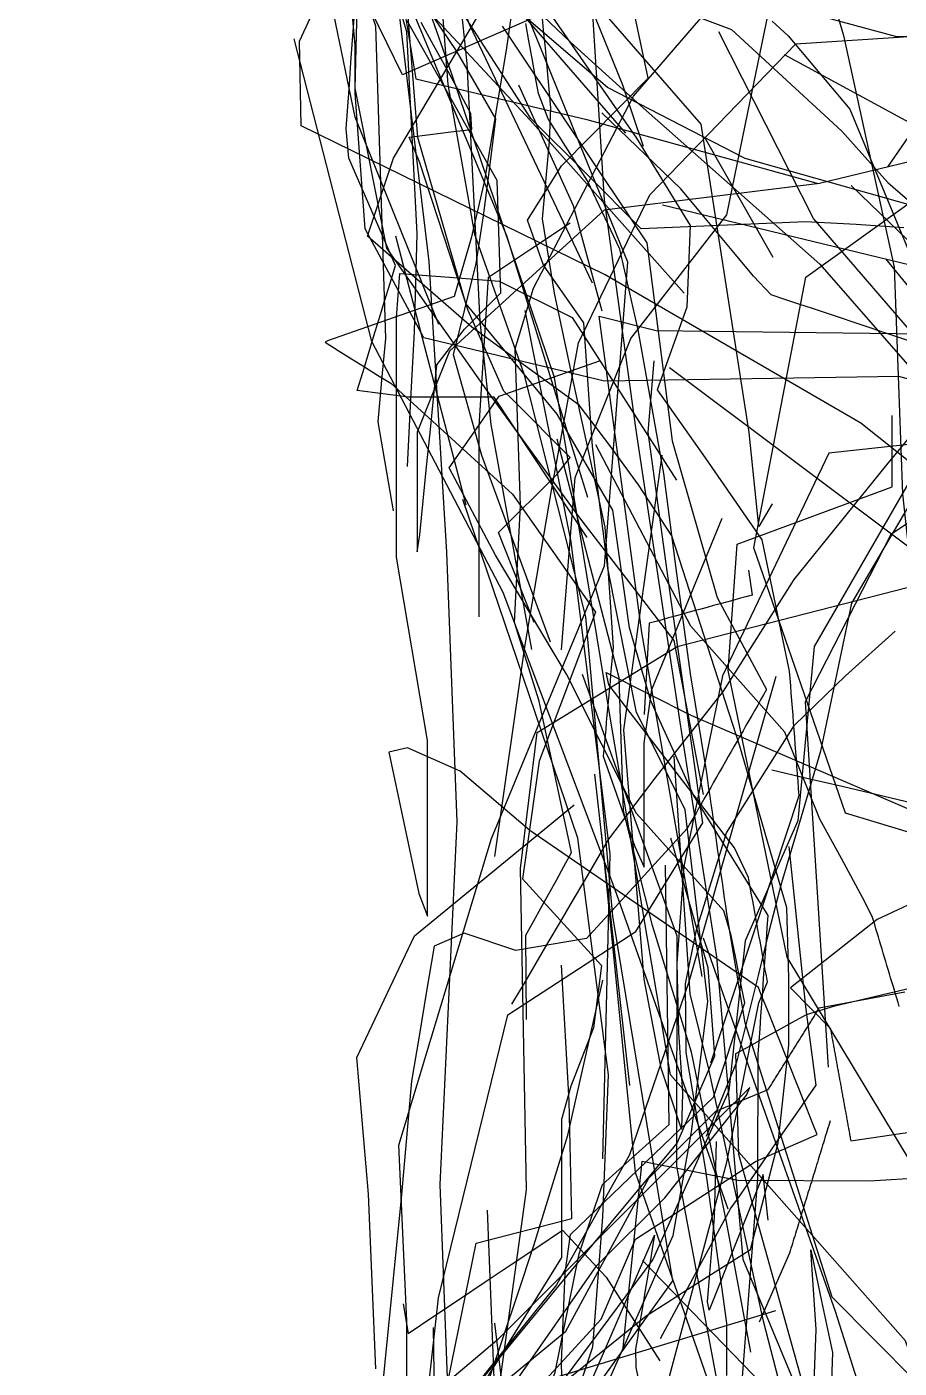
# Model space of a CAD drawing. Header units: metres. Extents: x 30 to 6769, y 117 to 5736.
# Drawn here: x 1131 to 1697, y 1712 to 2582 of the extents above; entities that cross this region are included whole.
import ezdxf

# ---------------------------------------------------------------- set-up
doc = ezdxf.new("R2010")
doc.units = ezdxf.units.M
doc.layers.add('FLOOR_1', color=2, linetype='Continuous')

msp = doc.modelspace()

# ---------------------------------------------------------------- linework, layer by layer
at = {"layer": 'FLOOR_1', "color": 1}
for points in [[(2084.94, 4024.29), (2030.02, 3826.66), (1987.96, 3624.61), (1879.51, 3418.98), (1751.39, 3248.8), (1629.93, 3110.9), (1463.07, 2984.38), (1369.66, 2862.13), (1437.53, 2709.46), (1554.16, 2614.38), (1695.29, 2576.06), (1811.55, 2578.74), (1892.7, 2593.17), (1963.08, 2554.17), (2129.78, 2448.38), (2285.58, 2357.48), (2503.8, 2315.06), (2569.34, 2314.28), (2590.97, 2312.84), (2612.59, 2311.4), (2634.22, 2309.95), (2655.84, 2308.51), (2783.43, 2314.32), (2879.02, 2308.79)], [(2114.47, 3610.76), (2100.17, 3381.42), (1978.15, 3235), (1897.98, 3134.84), (1841.32, 3021.68), (1853.71, 2976.22), (1876.75, 2949.88), (2035.1, 2936.75), (2151.36, 2925.65), (2154.78, 2925.65), (2122.96, 2925.65), (2091.13, 2925.65), (2033.8, 2927.94), (1921.15, 2915.49), (1821.94, 2911.51), (1692.49, 2932.36), (1478.95, 2908.92), (1389.18, 2862.19), (1372.65, 2815.87), (1397.53, 2738.63), (1416.36, 2558.49), (1424.76, 2391.35), (1432, 2324.11), (1458.4, 2178.18)], [(1377.81, 2296.98), (1380.1, 2340.61), (1382.4, 2384.23), (1384.05, 2447.87), (1377.47, 2579.19), (1338.8, 2706.71), (1311.7, 2793.68), (1324.45, 2886.79), (1368.28, 3009.63), (1346.36, 2908.96), (1286.19, 2836.22), (1182.65, 2841.83), (1027.05, 2879.81), (940.22, 2937.82), (898.13, 3028.06), (852.71, 3129.27), (830, 3179.41), (819.14, 3193.9), (808.27, 3208.39), (797.41, 3222.89), (745.12, 3227.59), (633.53, 3223.16), (489.32, 3176.53)], [(1594.66, 1697.18), (1605.37, 1834.65), (1605.57, 1915.39), (1606.16, 1923.58), (1606.74, 1931.77), (1607.33, 1939.96), (1607.91, 1948.15), (1608.5, 1956.34), (1609.08, 1964.53), (1609.67, 1972.72), (1610.25, 1980.91), (1610.84, 1989.1), (1611.42, 1997.29), (1612.01, 2005.48), (1563.58, 2083.61), (1556.64, 2098.9), (1549.69, 2114.19), (1542.75, 2129.48), (1535.8, 2144.77), (1522.08, 2192.09), (1511.26, 2268.46), (1474.92, 2330.79), (1415.79, 2402.79), (1384.49, 2510.57), (1376.36, 2613.25)], [(1497.73, 2594.02), (1505.54, 2469.92), (1525.96, 2322.05), (1554.76, 2130.85), (1578.4, 1978.55), (1595.64, 1782.24), (1667.15, 1610.15)], [(1763.55, 2509.24), (1645.44, 2480.72), (1505.53, 2463.25), (1405.08, 2371.75), (1384.05, 2319.11), (1384.05, 2280.33), (1384.05, 2241.54), (1385.86, 2252.63), (1388.07, 2274.7), (1390.27, 2296.78), (1392.48, 2318.85), (1394.69, 2340.93), (1396.89, 2363), (1414.88, 2386.16), (1438.42, 2409.71), (1436.1, 2482.5), (1377.65, 2586.13)], [(1734.75, 1675.9), (1653.6, 1757.62), (1597.02, 1935.7), (1585.21, 2006.65), (1584.49, 2011.73), (1583.76, 2016.81), (1583.04, 2021.89), (1582.31, 2026.97), (1581.58, 2032.05), (1580.86, 2037.14), (1580.13, 2042.22), (1579.41, 2047.3), (1578.68, 2052.38), (1577.96, 2057.46), (1577.23, 2062.54), (1576.51, 2067.62), (1575.78, 2072.7), (1575.05, 2077.78), (1574.33, 2082.86), (1573.6, 2087.95), (1572.88, 2093.03), (1572.15, 2098.11), (1561.51, 2162.34), (1552.2, 2230.63), (1544.32, 2292.33), (1527.72, 2385.54), (1515.63, 2437.94), (1494.7, 2482.35), (1469.12, 2522.56), (1462.84, 2539.09), (1460.77, 2550.45), (1458.71, 2561.8), (1456.65, 2573.16), (1454.58, 2584.51)], [(1744.22, 2338.56), (1641.37, 2458.01), (1579.97, 2579.04)], [(2125.56, 2315.06), (1969.78, 2319.11), (1859.46, 2335.34), (1776.62, 2372.72), (1666.02, 2479.23)], [(1569.24, 1965.71), (1529.94, 2189.04), (1502.31, 2394.51), (1539.26, 2385.27), (1781.97, 2382.16)], [(1384.26, 1634.48), (1397.97, 1757.08), (1443.02, 1940.81), (1526.09, 1994.94), (1547.82, 2030.27), (1569.55, 2065.59), (1548.95, 2210.07), (1534.17, 2319.17), (1538.04, 2365.56)], [(1481.03, 1582.75), (1477.94, 1715.19), (1480.12, 1773.37), (1483.69, 1798.41), (1576.44, 1887.43), (1596.8, 1948.63), (1593.88, 1963.2), (1590.97, 1977.78), (1588.06, 1992.35), (1583.18, 2008.48), (1526.49, 2071.58), (1481.06, 2161.98), (1457.62, 2201.33), (1435, 2239.41), (1404.94, 2296.03), (1421.2, 2319.26), (1437.45, 2342.5), (1503.08, 2365.74)], [(1746.32, 1643.3), (1721.28, 1817.6), (1624.46, 1978.32), (1585.99, 2164.37), (1591.85, 2246.54), (1692.55, 2283.79), (1692.55, 2330)], [(2429.54, 2308.35), (2230.91, 2301.74), (2152.11, 2301.64), (2035.24, 2294.26), (1878.64, 2295.14), (1775.1, 2308.09), (1691.71, 2252.68), (1636, 2144.21), (1650.99, 1906.98)], [(1858.38, 2084.83), (1682.73, 2002.71), (1626.56, 1958.36), (1652.42, 1932.02), (1652.57, 1931.2), (1652.72, 1930.37), (1652.87, 1929.54), (1653.02, 1928.71), (1653.17, 1927.88), (1653.32, 1927.06), (1653.47, 1926.23), (1653.62, 1925.4), (1653.77, 1924.57), (1653.92, 1923.74), (1654.07, 1922.91), (1654.22, 1922.09), (1654.37, 1921.26), (1654.52, 1920.43), (1654.67, 1919.6), (1654.82, 1918.77), (1654.97, 1917.94), (1655.12, 1917.12), (1655.28, 1916.29), (1655.43, 1915.46), (1655.58, 1914.63), (1655.73, 1913.8), (1655.88, 1912.98), (1656.03, 1912.15), (1656.18, 1911.32), (1656.33, 1910.49), (1656.48, 1909.66), (1656.63, 1908.83), (1656.78, 1908.01), (1656.93, 1907.18), (1657.08, 1906.35), (1657.23, 1905.52), (1657.38, 1904.69), (1657.53, 1903.87), (1657.68, 1903.04), (1657.83, 1902.21), (1657.98, 1901.38), (1658.14, 1900.55), (1658.29, 1899.72), (1658.44, 1898.9), (1658.59, 1898.07), (1658.74, 1897.24), (1658.89, 1896.41), (1659.04, 1895.58), (1659.19, 1894.76), (1659.34, 1893.93), (1659.49, 1893.1), (1659.64, 1892.27), (1659.79, 1891.44), (1659.94, 1890.61), (1660.09, 1889.79), (1660.24, 1888.96), (1660.39, 1888.13), (1660.54, 1887.3), (1660.69, 1886.47), (1660.84, 1885.65), (1660.99, 1884.82), (1661.15, 1883.99), (1661.3, 1883.16), (1661.45, 1882.33), (1661.6, 1881.5), (1661.75, 1880.68), (1661.9, 1879.85), (1662.05, 1879.02), (1662.2, 1878.19), (1662.35, 1877.36), (1662.5, 1876.54), (1662.65, 1875.71), (1662.8, 1874.88), (1662.95, 1874.05), (1663.1, 1873.22), (1663.25, 1872.39), (1663.4, 1871.57), (1663.55, 1870.74), (1663.7, 1869.91), (1663.85, 1869.08), (1664, 1868.25), (1664.16, 1867.43), (1664.31, 1866.6), (1664.46, 1865.77), (1664.61, 1864.94), (1664.76, 1864.11), (1664.91, 1863.28), (1665.06, 1862.46), (1665.21, 1861.63), (1665.36, 1860.8), (1665.51, 1859.97), (1665.66, 1859.14), (1756.61, 1872.44)], [(1842.72, 1739.97), (1729.33, 1691.73), (1641.76, 1666.47), (1530.33, 1781.43)], [(1616.78, 1748.75), (1426.37, 1691.07)]]:
    msp.add_lwpolyline(points, dxfattribs=at)
at = {"layer": 'FLOOR_1', "color": 4}
for points in [[(1614.53, 2272.69), (1605.93, 2257.98), (1599.74, 2318.91), (1568.56, 2519.18), (1439.83, 2667.09), (1339.64, 2812.84), (1395.6, 2989.96), (1446.72, 3096.64), (1510.24, 3283.18), (1531.59, 3478.56), (1519.17, 3595.93), (1519.35, 3751.84), (1508.84, 3868.37), (1521.01, 3957.92)], [(1380.17, 2971.37), (1361.41, 2872.79), (1345.09, 2754.71), (1372.2, 2695.81), (1400.9, 2653.82), (1426.68, 2628.03), (1452.47, 2602.23), (1483.62, 2572.3), (1529.17, 2531.28), (1645.65, 2428.25), (1765.38, 2291.07)], [(1750.98, 1585.68), (1701.2, 1729.36), (1548.51, 1901.96), (1509.35, 2134.17), (1473.26, 2354.78), (1406.39, 2552.18), (1346.72, 2722.17), (1229.21, 2801.82), (1068.93, 2858.55)], [(1455.15, 1937.9), (1454.67, 1992.67), (1459.62, 2001.59), (1464.57, 2010.51), (1469.53, 2019.44), (1474.48, 2028.36), (1479.44, 2037.28), (1484.39, 2046.2), (1463.38, 2144.66), (1447.23, 2195.68), (1451.12, 2271.64), (1447.77, 2373.23), (1459.57, 2412.6), (1524.65, 2537.26), (1612.01, 2638.9), (1673.35, 2655.27), (1682.82, 2667.28), (1633.4, 2674.34), (1496.11, 2675.77), (1477.94, 2752.18), (1382.25, 2748.04), (1215.5, 2812.52), (1119.52, 2846.75)], [(2843.84, 2321.66), (2754.19, 2317.17), (2616.89, 2328.48), (2443.53, 2321.77), (2248.41, 2318.14), (2162.91, 2312.43), (2095.68, 2310.34), (1979.79, 2353.59), (1838.62, 2423.15), (1714.49, 2463.65), (1597.18, 2496.78), (1507.68, 2543.03), (1442.76, 2598.52), (1385.35, 2655.96), (1326.56, 2726.29), (1227.81, 2783.58), (1129.28, 2839.88)], [(1457.16, 2672.69), (1442.13, 2568.65), (1427.85, 2482.57), (1419.24, 2445.23), (1408.16, 2407.18), (1325.92, 2378.58), (1324.36, 2377.55), (1332.87, 2372.22), (1341.38, 2366.9), (1349.9, 2361.58), (1358.41, 2356.25), (1366.92, 2350.93), (1446.09, 2278.99), (1499.93, 2202.31), (1463.35, 2105.53), (1457.9, 2067.33), (1452.44, 2029.12), (1503.74, 1973.03), (1498.52, 1932.44), (1483.94, 1894.52), (1477.94, 1873.05), (1477.94, 1863.09), (1477.94, 1853.13), (1477.94, 1843.16), (1477.94, 1833.2), (1477.94, 1823.24), (1477.94, 1813.27), (1477.94, 1803.31), (1477.94, 1793.35), (1477.94, 1783.39), (1428.17, 1703.57)], [(1413.47, 1649.13), (1532.86, 1745.53), (1546.4, 1754.15), (1559.94, 1762.77), (1573.48, 1771.39), (1587.02, 1780.01), (1600.56, 1788.63), (1618.59, 1857.82), (1625.49, 1921.2), (1625.49, 1964.71), (1624.07, 2010.31), (1593.64, 2115.37), (1549.39, 2251.89), (1527.81, 2285.04), (1509.32, 2310.47), (1489.39, 2336.62), (1419.58, 2387.42), (1351.8, 2446.4), (1357.42, 2463.26), (1363.04, 2480.12), (1368.66, 2496.98), (1432.17, 2603.97)], [(1465.36, 2587.69), (1466.24, 2578.04), (1467.12, 2568.39), (1467.99, 2558.75), (1468.87, 2549.1), (1469.75, 2539.45), (1470.62, 2529.8), (1469.86, 2507.9), (1465.29, 2457.61), (1473.06, 2409.42), (1483.29, 2361.65), (1506.01, 2257.46), (1509.25, 2212.03), (1511.35, 2179.47), (1510.95, 2175.06), (1510.55, 2170.64), (1510.15, 2166.22), (1509.74, 2161.81), (1509.34, 2157.39), (1508.94, 2152.97), (1508.54, 2148.56), (1508.14, 2144.14), (1507.74, 2139.72), (1507.34, 2135.31), (1506.93, 2130.89), (1506.53, 2126.47), (1506.13, 2122.06), (1505.73, 2117.64), (1505.33, 2113.22), (1504.93, 2108.81), (1525.4, 2050.28), (1531.59, 2036.72), (1531.59, 2040.96), (1531.59, 2045.2), (1531.59, 2049.44), (1531.59, 2053.69), (1531.59, 2057.93), (1531.59, 2062.17), (1531.59, 2066.41), (1531.59, 2070.65), (1531.59, 2074.89), (1531.59, 2079.13), (1531.59, 2083.38), (1531.59, 2087.62), (1531.59, 2091.86), (1531.59, 2096.1), (1531.59, 2100.34), (1531.59, 2104.58), (1531.59, 2108.82), (1531.59, 2113.07), (1531.59, 2117.31), (1536.46, 2152.08), (1582.13, 2263.41)], [(1434.59, 2043.77), (1453.96, 2179.76), (1471.24, 2281.33), (1488.9, 2377.24), (1535.16, 2473.2), (1630.03, 2571.21), (1713.36, 2576.7), (1826, 2570.07), (1785.39, 2577.54), (1741.62, 2567.02), (1689.81, 2491.63)], [(2404, 2331.46), (2208.03, 2304.47), (2088.19, 2327.61), (1982.1, 2401.41), (1844.64, 2465.63), (1732.02, 2504.9), (1622.73, 2564.19)], [(1615.35, 2432.51), (1571.17, 2510.14)], [(1547.86, 2361.21), (1703.37, 2244.65)], [(1477.83, 1664.04), (1498.13, 1725.46), (1499.21, 1739.49), (1500.29, 1753.53), (1501.37, 1767.57), (1502.45, 1781.61), (1503.53, 1795.65), (1504.6, 1809.69), (1508.4, 1901.87), (1488.35, 2055.69), (1413.85, 2275.39)], [(1357.23, 1711.08), (1352.62, 1824.4), (1344.86, 1913.29), (1382.46, 1992.12), (1486.08, 2077.2)], [(1434.1, 1704.97), (1429.88, 1814.08)], [(1447.84, 1630.94), (1434.44, 1740.73)]]:
    msp.add_lwpolyline(points, dxfattribs=at)
at = {"layer": 'FLOOR_1', "color": 6}
for points in [[(1494.86, 2276.83), (1442.4, 2446.6), (1368.89, 2622.31), (1346.57, 2728.82), (1327.39, 2835.07), (1353.3, 2981.61), (1391.56, 3098.4), (1491.28, 3291), (1523.97, 3422.08), (1557.57, 3604.52), (1688.68, 3803.79), (1873.99, 3944.39)], [(1406.11, 1642.53), (1398.95, 1830.72), (1410.04, 2066.18), (1403.45, 2241.37), (1391.8, 2429.94), (1369.08, 2619.36), (1269.02, 2777.34), (1093.1, 2858.96)], [(1470.6, 2182.76), (1426.14, 2304.03), (1407.68, 2369.36), (1415.09, 2399.01), (1422.5, 2428.65), (1427.27, 2459.7), (1431.21, 2491.21), (1435.14, 2522.71), (1409.56, 2566.66), (1337.13, 2674), (1275.24, 2739.04), (1199.81, 2799.88), (1113.24, 2844.52)], [(2347.96, 2268.7), (2180.71, 2307.79), (2036.28, 2465.13), (2014.69, 2611.66), (2020.33, 2645.49), (2025.96, 2679.32), (1942.12, 2685.45), (1817.95, 2689.8), (1756.21, 2688.28), (1705.04, 2685.31), (1616.94, 2673.61), (1483.29, 2654.46), (1399.49, 2605.26), (1404.13, 2544.91), (1421.42, 2447.74), (1453.38, 2357.01), (1493.41, 2199.23), (1511, 2004.95), (1549.82, 1768.29), (1458.37, 1640.7)], [(1383.47, 2674.72), (1418.13, 2583.69), (1497.73, 2416.17)], [(1786.79, 2612.41), (1758.7, 2472.11), (1753.65, 2376.1), (1688.84, 2297.93), (1628.73, 2223.62), (1582.87, 2151), (1538.52, 2094.52), (1508.4, 2054.86), (1500.53, 2041.47), (1492.66, 2028.08), (1484.79, 2014.7), (1476.92, 2001.31), (1469.05, 1987.92), (1461.17, 1974.53), (1453.3, 1961.14), (1445.43, 1947.75)], [(1703.92, 2378.36), (1694.91, 2381.37), (1685.91, 2384.37), (1676.91, 2387.37), (1667.9, 2390.38), (1658.9, 2393.38), (1649.89, 2396.38), (1640.89, 2399.39), (1631.88, 2402.39), (1622.88, 2405.39), (1613.88, 2408.39), (1602.6, 2420.37), (1590.75, 2434.6), (1578.9, 2448.82), (1567.05, 2463.05), (1555.21, 2477.27), (1503.95, 2526.49)], [(1415.94, 2271.7), (1370.28, 2446.52)], [(1688.52, 2431.48), (1804.54, 2290.01), (1873.38, 2183.96), (1926.71, 1994.92), (1977.44, 1748.12), (1917.12, 1532.22), (1772.7, 1356.27), (1747.83, 1230.54), (1894.89, 1209.04), (2058.96, 1201.42), (2021.68, 1194.74), (1974.73, 1187.56), (1857.21, 1179.04), (1780.54, 1194.79), (1752.13, 1367.13), (1713.34, 1566.77), (1655.8, 1748.34), (1569.95, 1990.7)], [(1600.84, 1721.84), (1585, 1806.57), (1562.31, 1916.6), (1537.01, 1998.86), (1518.18, 2073.25), (1515.28, 2159.66), (1475, 2314.58)], [(1798.05, 1373.15), (1758.35, 1273.4), (1752.98, 1294.88), (1747.62, 1316.35), (1698.21, 1414.6), (1613.54, 1471.84), (1600.05, 1460.27), (1586.56, 1448.7), (1573.07, 1437.13), (1525.32, 1436.07), (1439.65, 1434.13), (1412.66, 1461.13), (1392.66, 1505.9), (1405.41, 1575.48), (1420.56, 1598.22), (1435.71, 1620.95), (1454.52, 1654.23), (1473.7, 1708.97), (1489.39, 1785.79), (1504.36, 1830.72), (1547.82, 1869.64), (1545.3, 2038.08)], [(1431.19, 1705.05), (1449.45, 1759.83), (1459.9, 1791.23), (1481.85, 1862.87), (1504.77, 1963.35)], [(1517.73, 1722.78), (1530.31, 1845.96), (1592.23, 1833.51), (1677.75, 1833.15), (1748.41, 1837.54), (1774.32, 1835.69), (1800.23, 1833.84), (1826.14, 1831.99)], [(1375.12, 1753.38), (1378.17, 1734.09), (1394.9, 1745.25), (1411.63, 1756.41), (1428.36, 1767.57), (1445.09, 1778.73), (1461.82, 1789.89), (1478.55, 1801.04), (1506.8, 1770.64), (1541.65, 1716.39)]]:
    msp.add_lwpolyline(points, dxfattribs=at)
at = {"layer": 'FLOOR_1', "color": 2}
for points in [[(1552.82, 3598.05), (1507.85, 3412.08), (1461.14, 3242.64), (1410.72, 3086.3), (1354.16, 2943.84), (1330.4, 2831.4), (1339.99, 2779.61), (1354.1, 2724.19), (1383.23, 2548.52), (1494.18, 2522.12), (1644.44, 2480.66)], [(1740.31, 1531.39), (1787.81, 1726.06), (1827.5, 1880.88), (1855.76, 2040.14), (1820.8, 2206.7), (1672.2, 2324.93), (1506.18, 2421.39), (1308.77, 2518.14), (1307.63, 2572.98), (1323.4, 2606.78), (1339.16, 2640.57), (1330.31, 2724.44), (1222.45, 2812.01), (1124.84, 2855.84)], [(1616.99, 2160.59), (1560.56, 1962.43), (1522.03, 1849.98), (1474.66, 1765.54), (1377.35, 1644.8), (1377.35, 1658.71), (1377.35, 1672.62), (1377.35, 1686.52), (1377.35, 1700.43), (1377.35, 1714.34), (1377.35, 1728.25), (1377.35, 1742.16), (1372.19, 1856.26), (1432.38, 2055.5), (1505.86, 2232.38), (1520.81, 2429.55), (1453.91, 2594.51)], [(1460.11, 2195.53), (1436.99, 2253.95), (1449.58, 2266.55), (1462.18, 2279.16), (1474.77, 2291.76), (1483.49, 2302.8), (1478.1, 2308.19), (1472.72, 2313.58), (1467.33, 2318.96), (1461.95, 2324.35), (1456.56, 2329.74), (1451.18, 2335.12), (1445.8, 2340.51), (1440.41, 2345.9), (1417.14, 2398.22), (1385.61, 2494.67), (1378.87, 2510.67), (1392.48, 2512.37), (1406.08, 2514.08), (1419.69, 2515.78), (1418.96, 2526.13), (1410.9, 2540.91), (1402.84, 2555.69), (1394.79, 2570.47), (1386.73, 2585.25)], [(1586, 1814.79), (1512.66, 2022.1), (1440.01, 2215.15), (1354.74, 2378.09), (1304.15, 2574.45)], [(1837.77, 2018.72), (1662.34, 2071.9), (1602.71, 2244.06), (1636.38, 2419.9), (1750.97, 2501.86)], [(1453.41, 1688.66), (1503.53, 1743.37), (1525.79, 1795.19), (1603.71, 1845.69), (1643.86, 1863.16), (1641.47, 1869.14), (1639.08, 1875.11), (1636.69, 1881.09), (1634.3, 1887.06), (1631.91, 1893.04), (1629.52, 1899.01), (1627.14, 1904.99), (1624.75, 1910.96), (1622.36, 1916.94), (1619.97, 1922.91), (1617.58, 1928.89), (1615.19, 1934.86), (1612.8, 1940.84), (1610.41, 1946.81), (1608.02, 1952.79), (1605.64, 1958.76), (1457.36, 2060.55), (1412.03, 2099.08), (1394.89, 2106.71), (1377.74, 2114.33), (1365.81, 2111.55), (1375.47, 2065.66), (1385.12, 2019.77), (1390.76, 2004.87), (1390.76, 2033.41), (1390.76, 2061.95), (1390.76, 2090.49), (1390.76, 2119.02), (1370.64, 2238.05), (1370.64, 2331.73), (1370.64, 2362.65), (1370.64, 2393.57), (1372.8, 2422.25), (1405.1, 2419.76), (1437.39, 2417.28), (1484.81, 2393.62), (1552.59, 2288.08)], [(1697.14, 1946.37), (1696.34, 1949.03), (1695.55, 1951.69), (1694.75, 1954.34), (1693.95, 1957), (1693.16, 1959.65), (1692.36, 1962.31), (1691.56, 1964.97), (1690.77, 1967.62), (1689.97, 1970.28), (1689.17, 1972.93), (1688.38, 1975.59), (1687.58, 1978.24), (1686.79, 1980.9), (1685.99, 1983.56), (1685.19, 1986.21), (1684.4, 1988.87), (1683.6, 1991.52), (1682.8, 1994.18), (1682.01, 1996.84), (1681.21, 1999.49), (1680.41, 2002.15), (1679.62, 2004.8), (1673.58, 2016.61), (1659.56, 2042.32), (1645.54, 2068.04), (1622.86, 2124.35), (1561.78, 2193.15), (1500.12, 2310.94)], [(1585.25, 1706.7), (1585.25, 1718.06), (1585.25, 1729.43), (1585.25, 1740.8), (1571.64, 1839.82), (1565.25, 1878.17), (1558.86, 1916.52), (1558.42, 1960.96), (1565.54, 1996.02), (1575.23, 2027.53), (1584.92, 2059.04), (1629.06, 2128.97), (1662.26, 2160.97), (1694.57, 2190.06)], [(1545.5, 1697.17), (1585.21, 1845.21), (1605.93, 1948.68), (1611.53, 1962.42), (1610.85, 1966.18), (1610.16, 1969.94), (1609.48, 1973.69), (1608.8, 1977.45), (1608.12, 1981.2), (1607.43, 1984.96), (1606.75, 1988.72), (1606.07, 1992.47), (1605.39, 1996.23), (1604.7, 1999.99), (1604.02, 2003.74), (1603.34, 2007.5), (1602.66, 2011.25), (1601.97, 2015.01), (1601.29, 2018.77), (1600.61, 2022.52), (1599.93, 2026.28), (1599.24, 2030.03), (1590.06, 2049.23), (1508.5, 2155.06), (1506.82, 2163.06), (1534.34, 2149.29), (1561.86, 2135.53), (1708.56, 2072.25)], [(1705.55, 2078.34), (1682.78, 2083.7), (1660, 2089.06), (1637.22, 2094.42), (1614.44, 2099.79)], [(1594.81, 1641.44), (1525.82, 1838.52), (1503.7, 2059.55)], [(1637.89, 1688.95), (1593.01, 1850.34), (1591.09, 1915.72), (1600.26, 1920.81), (1609.42, 1925.91), (1618.59, 1931), (1627.75, 1936.09), (1636.91, 1941.19), (1655.4, 1946.77), (1871.18, 1997.66)], [(1652.3, 1872.16), (1651.81, 1870.56), (1651.32, 1868.97), (1650.83, 1867.38), (1650.34, 1865.79), (1649.85, 1864.2), (1649.36, 1862.6), (1648.87, 1861.01), (1648.38, 1859.42), (1647.89, 1857.83), (1647.4, 1856.24), (1646.91, 1854.64), (1646.42, 1853.05), (1645.93, 1851.46), (1645.44, 1849.87), (1644.95, 1848.28), (1644.46, 1846.68), (1643.97, 1845.09), (1643.48, 1843.5), (1642.99, 1841.91), (1642.5, 1840.32), (1642.01, 1838.72), (1641.52, 1837.13), (1641.03, 1835.54), (1640.54, 1833.95), (1640.06, 1832.36), (1639.57, 1830.76), (1639.08, 1829.17), (1638.59, 1827.58), (1638.1, 1825.99), (1637.61, 1824.4), (1637.12, 1822.8), (1636.63, 1821.21), (1636.14, 1819.62), (1635.65, 1818.03), (1635.16, 1816.44), (1634.67, 1814.84), (1634.18, 1813.25), (1633.69, 1811.66), (1633.2, 1810.07), (1632.71, 1808.48), (1632.22, 1806.88), (1631.73, 1805.29), (1631.24, 1803.7), (1630.75, 1802.11), (1630.26, 1800.52), (1629.77, 1798.92), (1629.28, 1797.33), (1628.79, 1795.74), (1628.3, 1794.15), (1627.81, 1792.56), (1627.33, 1790.96), (1626.84, 1789.37), (1626.35, 1787.78), (1625.86, 1786.19), (1606.13, 1741.41)]]:
    msp.add_lwpolyline(points, dxfattribs=at)
at = {"layer": 'FLOOR_1', "color": 3}
for points in [[(1570.09, 2083.98), (1550.97, 2183.84), (1489.15, 2264.47), (1429.25, 2346.46), (1364.32, 2438.61), (1343.81, 2542.56), (1346.38, 2645.98), (1333.67, 2704.57), (1323.69, 2785.13), (1367.63, 2978.4)], [(1368.73, 2268.05), (1358.81, 2325.8), (1361.28, 2352.93), (1363.74, 2380.06), (1357.23, 2582.73), (1305.79, 2732.45), (1286.33, 2767.49), (1193.54, 2792.37), (1023.25, 2851.84)], [(1878.62, 2241), (1820.21, 2321.53), (1696.8, 2355.32), (1505.85, 2352.36), (1388.34, 2380.5), (1350.35, 2451.09), (1343.81, 2539.34), (1343.81, 2570.41), (1330.43, 2717.35), (1247.7, 2807.39), (1126.26, 2836.71)], [(1398.15, 2389.12), (1343.81, 2523.78), (1311.12, 2681.62)], [(1448.03, 2641.98), (1491.6, 2616.88), (1588.3, 2580.7), (1659.95, 2514.57), (1689.83, 2481.35), (1731.55, 2445.17), (1807.15, 2401.89), (1816.34, 2395.76), (1825.53, 2389.64), (1834.72, 2383.51), (1843.91, 2377.38), (1853.1, 2371.25), (1862.29, 2365.12), (1918.87, 2354.6)], [(1463.48, 2590.01), (1374.61, 2551.21), (1338.98, 2624.33)], [(1519.5, 2513.41), (1427.2, 2620.04)], [(1508.08, 1702.48), (1550.44, 1797.76), (1562.28, 1864.92), (1572.89, 1949.52), (1558.22, 2073.91), (1550.3, 2089.76), (1542.38, 2105.61), (1534.46, 2121.46), (1526.54, 2137.3), (1507.98, 2230.83), (1498.06, 2309.82), (1492.4, 2390.24), (1466.21, 2427.69), (1455.79, 2456.73), (1466.8, 2474.37), (1477.82, 2492), (1534.19, 2548.96), (1521.83, 2607.18)], [(1477.94, 2177.83), (1486.73, 2289.82), (1522.92, 2379.96), (1585.25, 2460.26), (1598.77, 2526.66), (1612.07, 2590.56)], [(1437.7, 1701.48), (1455.2, 1827.35), (1451.12, 2035.94), (1461.97, 2124.19), (1552.96, 2180.02), (1752.01, 2231.1), (1913.7, 2258.26), (2103.71, 2287.55)], [(2395.63, 2249.17), (2197.44, 2283.41), (2157.53, 2243.48), (2117.1, 2194.63), (2078.9, 2048.42), (2047.39, 1915.52), (2034.58, 1717.49), (1956.6, 1538.16), (1839.22, 1419.68), (1755.28, 1291.5), (1760.69, 1245.66), (1786.5, 1206.57), (1809.91, 1192.5), (1759.11, 1280.65), (1747.69, 1359.28), (1739.06, 1376.56), (1730.42, 1393.84), (1721.79, 1411.12), (1660.72, 1488.71), (1590.69, 1640.77), (1552.79, 1842.75), (1552.83, 1991.91), (1491.53, 2161.93)], [(1404.17, 1703.48), (1422.33, 1792.64), (1484.65, 1808.74), (1482.71, 1884.87), (1477.94, 1973.16)], [(1612.07, 1807.62), (1608.81, 1837.21), (1604.9, 1827.43), (1600.99, 1817.65), (1597.08, 1807.86), (1593.17, 1798.08), (1589.25, 1788.3), (1585.34, 1778.51), (1581.43, 1768.73), (1577.52, 1758.95), (1573.61, 1749.17), (1572.66, 1754.68), (1574.18, 1772.94), (1575.7, 1791.19), (1577.22, 1809.44), (1578.54, 1858.77)], [(1397.46, 1548.72), (1394.78, 1737.99)]]:
    msp.add_lwpolyline(points, dxfattribs=at)
at = {"layer": 'FLOOR_1', "color": 5}
for points in [[(1170.48, 2827.86), (1299.39, 2747.3), (1374.96, 2610.55), (1457.47, 2521.84), (1557.47, 2409.34)], [(1627.24, 2691.54), (1660.91, 2576.82), (1693.75, 2426.25), (1699.26, 2279.13), (1709.45, 2185.16), (1755.69, 2204.64), (1801.93, 2224.11), (1913.24, 2265.47)], [(1531, 2504.72), (1517.73, 2544.55), (1476.57, 2646)], [(1494.59, 2250.84), (1434.17, 2341.9), (1378.43, 2341.9), (1345.17, 2346.29), (1348.73, 2357.89), (1352.3, 2369.49), (1355.86, 2381.08), (1359.43, 2392.68), (1363, 2404.28), (1366.56, 2415.88), (1370.13, 2427.47), (1339.79, 2497.02), (1338.05, 2516.22), (1339.08, 2530.57), (1340.1, 2544.92), (1341.13, 2559.28), (1342.15, 2573.63), (1343.18, 2587.98)], [(1439.21, 2582.83), (1533.33, 2442.09), (1549.69, 2313.46), (1578.99, 2211.95), (1610.94, 2152.04), (1609.04, 2148.7), (1607.13, 2145.37), (1605.22, 2142.03), (1603.32, 2138.69), (1601.41, 2135.35), (1599.5, 2132.01), (1597.6, 2128.67), (1595.69, 2125.34), (1593.78, 2122), (1591.88, 2118.66), (1589.97, 2115.32), (1588.06, 2111.98), (1586.16, 2108.64), (1584.25, 2105.31), (1582.34, 2101.97), (1580.44, 2098.63), (1578.53, 2095.29), (1576.62, 2091.95), (1574.72, 2088.61), (1572.81, 2085.28), (1570.9, 2081.94), (1569, 2078.6), (1567.09, 2075.26), (1565.18, 2071.92), (1563.28, 2068.59), (1561.37, 2065.25), (1559.46, 2061.91), (1494.15, 1990.42), (1448.2, 1982.78), (1414.61, 1993.98), (1395.08, 1985.39), (1390.22, 1956.18), (1385.35, 1926.97), (1380.48, 1897.75), (1373.78, 1821.82), (1357.91, 1663.3)], [(1614.62, 2586.02), (1625.06, 2576.52), (1665.08, 2528.9), (1732.31, 2366.83), (1766.32, 2194.01), (1846.05, 2071.55), (1929.08, 2058.38), (1956, 2052.99), (1982.93, 2047.61), (2060.44, 2046.66), (2077.52, 2018.44), (2087.82, 1987.53), (2094.94, 1939.27), (2094.94, 1841.8), (2096.34, 1772.4), (2098.98, 1748.62), (2101.62, 1724.85), (2122.6, 1641.59)], [(1449.96, 2544.58), (1485.45, 2466.43), (1494.78, 2432.2), (1504.12, 2397.97)], [(1504.68, 1847.48), (1509.43, 2045.18), (1484.03, 2247.99), (1454.15, 2398.11)], [(1793.07, 2320.92), (1651.36, 2305.57), (1582.32, 2160.99), (1557.26, 2037.18), (1552.79, 1974.55), (1553.7, 1929.59), (1556.32, 1890.25), (1555.77, 1866.74), (1542.57, 1906.37), (1531.59, 1964.01), (1518.35, 2125.9), (1543.22, 2304.3)], [(1599.29, 2229.61), (1601.64, 2213.39), (1597.46, 2212.25), (1593.29, 2211.12), (1589.12, 2209.98), (1584.94, 2208.84), (1580.77, 2207.7), (1576.6, 2206.56), (1572.42, 2205.42), (1568.25, 2204.28), (1564.08, 2203.14), (1559.9, 2202.01), (1555.73, 2200.87), (1551.56, 2199.73), (1547.38, 2198.59), (1543.21, 2197.45), (1539.04, 2196.31), (1534.86, 2195.17), (1531.59, 2135.94)], [(1499.23, 2097.2), (1521.89, 1894.93)], [(1427.13, 1705.51), (1495.44, 1788.25), (1553.04, 1857.59), (1577.38, 1914.19), (1575.17, 1942.84), (1572.97, 1971.49), (1548.74, 2055.59)], [(1625.49, 2050.17), (1636.18, 1946.21), (1642.99, 1895.27), (1637.98, 1888.03), (1632.97, 1880.79), (1627.96, 1873.55), (1622.95, 1866.31), (1617.94, 1859.07), (1612.93, 1851.83), (1607.92, 1844.59), (1602.91, 1837.35), (1597.9, 1830.1), (1592.89, 1822.86), (1587.88, 1815.62), (1541.91, 1730.52)], [(1639.72, 1645.62), (1643.13, 1736.59), (1639.63, 1788.26), (1646.76, 1755), (1653.88, 1721.74), (1651.75, 1666.25)]]:
    msp.add_lwpolyline(points, dxfattribs=at)
at = {"layer": 'FLOOR_1', "color": 7}
for points in [[(1444.97, 2627.7), (1526.59, 2510.16), (1561.29, 2453.42), (1559.19, 2400.4), (1540, 2346.66), (1571.03, 2302.6), (1607.96, 2249.25), (1625.74, 2164.09), (1626.11, 2159.33), (1626.48, 2154.56), (1626.84, 2149.8), (1627.21, 2145.04), (1627.57, 2140.27), (1627.94, 2135.51), (1628.31, 2130.74), (1628.67, 2125.98), (1629.04, 2121.22), (1629.41, 2116.45), (1629.77, 2111.69), (1630.14, 2106.92), (1630.5, 2102.16), (1630.87, 2097.4), (1631.24, 2092.63), (1631.6, 2087.87), (1631.97, 2083.1), (1574.54, 1909.59)], [(1700.11, 2451.88), (1669.18, 2453.94), (1636.28, 2455.8), (1529.62, 2451.23), (1517.68, 2463.18), (1505.73, 2475.13), (1493.79, 2487.08), (1481.84, 2499.03), (1469.9, 2510.98), (1457.96, 2522.93), (1403.51, 2607.17)], [(1739.91, 2418.89), (1543.34, 2466.52)], [(1424.29, 2199.2), (1424.29, 2323.17), (1430.52, 2419.86), (1456.95, 2437.49), (1483.37, 2455.11)], [(2900.03, 2314.98), (2806.04, 2321.77), (2672.24, 2321.77), (2513.54, 2315.23), (2364.89, 2315.06), (2267.48, 2306.64), (2161.82, 2289.97), (2032, 2256.73), (2005.59, 2182.23), (1997.64, 2177.15), (1982.22, 2212.42), (1966.8, 2247.69), (1829.88, 2308.78), (1715.76, 2292.49), (1666.22, 2208.09), (1645.93, 2112.17), (1633.36, 2069.42), (1620.79, 2026.67), (1612.78, 1995.82), (1605.64, 1967.25), (1598.5, 1938.67), (1591.36, 1910.09), (1571.75, 1862.01)], [(1720.16, 2315.65), (1641.88, 2180.11), (1631.23, 2066.86), (1597.09, 1988.99), (1586.45, 1891.55), (1537.05, 1782.14), (1450.78, 1665.88)], [(1646.95, 1595.5), (1608.92, 1741.96), (1573.45, 1905.6), (1561.34, 1954.47), (1551.06, 2108.87)], [(1375.44, 1648.67), (1480.61, 1735.57), (1534.61, 1834.97), (1578.02, 1878.4), (1612.08, 1892.34), (1612.51, 1893.03), (1612.94, 1893.72), (1613.37, 1894.41), (1613.8, 1895.1), (1614.23, 1895.79), (1614.66, 1896.48), (1615.09, 1897.17), (1615.52, 1897.86), (1615.95, 1898.55), (1616.38, 1899.24), (1616.81, 1899.93), (1617.24, 1900.61), (1617.67, 1901.3), (1618.1, 1901.99), (1618.53, 1902.68), (1618.96, 1903.37), (1619.4, 1904.06), (1619.83, 1904.75), (1620.26, 1905.44), (1620.69, 1906.13), (1621.12, 1906.82), (1621.55, 1907.51), (1621.98, 1908.2), (1622.41, 1908.89), (1622.84, 1909.58), (1623.27, 1910.27), (1623.7, 1910.95), (1624.13, 1911.64), (1624.56, 1912.33), (1624.99, 1913.02), (1625.42, 1913.71), (1625.85, 1914.4), (1626.29, 1915.09), (1626.72, 1915.78), (1627.15, 1916.47), (1627.58, 1917.16), (1628.01, 1917.85), (1628.44, 1918.54), (1628.87, 1919.23), (1629.3, 1919.92), (1629.73, 1920.61), (1630.16, 1921.29), (1630.59, 1921.98), (1631.02, 1922.67), (1631.45, 1923.36), (1631.88, 1924.05), (1632.31, 1924.74), (1632.74, 1925.43), (1633.18, 1926.12), (1633.61, 1926.81), (1634.04, 1927.5), (1634.47, 1928.19), (1634.9, 1928.88), (1635.33, 1929.57), (1635.76, 1930.26), (1636.19, 1930.95), (1636.62, 1931.64), (1637.05, 1932.32), (1637.48, 1933.01), (1637.91, 1933.7), (1638.34, 1934.39), (1638.77, 1935.08), (1639.2, 1935.77), (1639.63, 1936.46), (1640.07, 1937.15), (1640.5, 1937.84), (1640.93, 1938.53), (1641.36, 1939.22), (1641.79, 1939.91), (1642.22, 1940.6), (1642.65, 1941.29), (1643.08, 1941.98), (1643.51, 1942.66), (1643.94, 1943.35), (1644.37, 1944.04), (1644.8, 1944.73), (1645.23, 1945.42), (1700.81, 1955.77)], [(1707.38, 1453.81), (1617.69, 1462.2), (1605.11, 1461.06), (1592.52, 1459.91), (1579.94, 1458.77), (1567.36, 1457.62), (1554.78, 1456.48), (1432.9, 1460.03), (1401.97, 1492.65), (1417.8, 1544.27), (1446.57, 1700.6), (1500.76, 1778.12), (1544.83, 1822.13), (1597.94, 1888.79), (1600.16, 1893.84), (1580.71, 1874.38), (1561.25, 1854.91), (1541.79, 1835.44), (1435.87, 1729.47), (1308.36, 1622.02), (1323.51, 1637.18), (1338.66, 1652.34)], [(1495.37, 1698.81), (1538.22, 1797.89), (1536.98, 1790.49), (1535.75, 1783.1), (1534.52, 1775.7), (1533.29, 1768.3), (1532.05, 1760.9), (1530.82, 1753.51), (1529.59, 1746.11), (1528.36, 1738.71), (1527.13, 1731.31), (1525.89, 1723.92), (1526.17, 1711.89), (1533.13, 1679.41)]]:
    msp.add_lwpolyline(points, dxfattribs=at)

doc.saveas('drawing.dxf')
